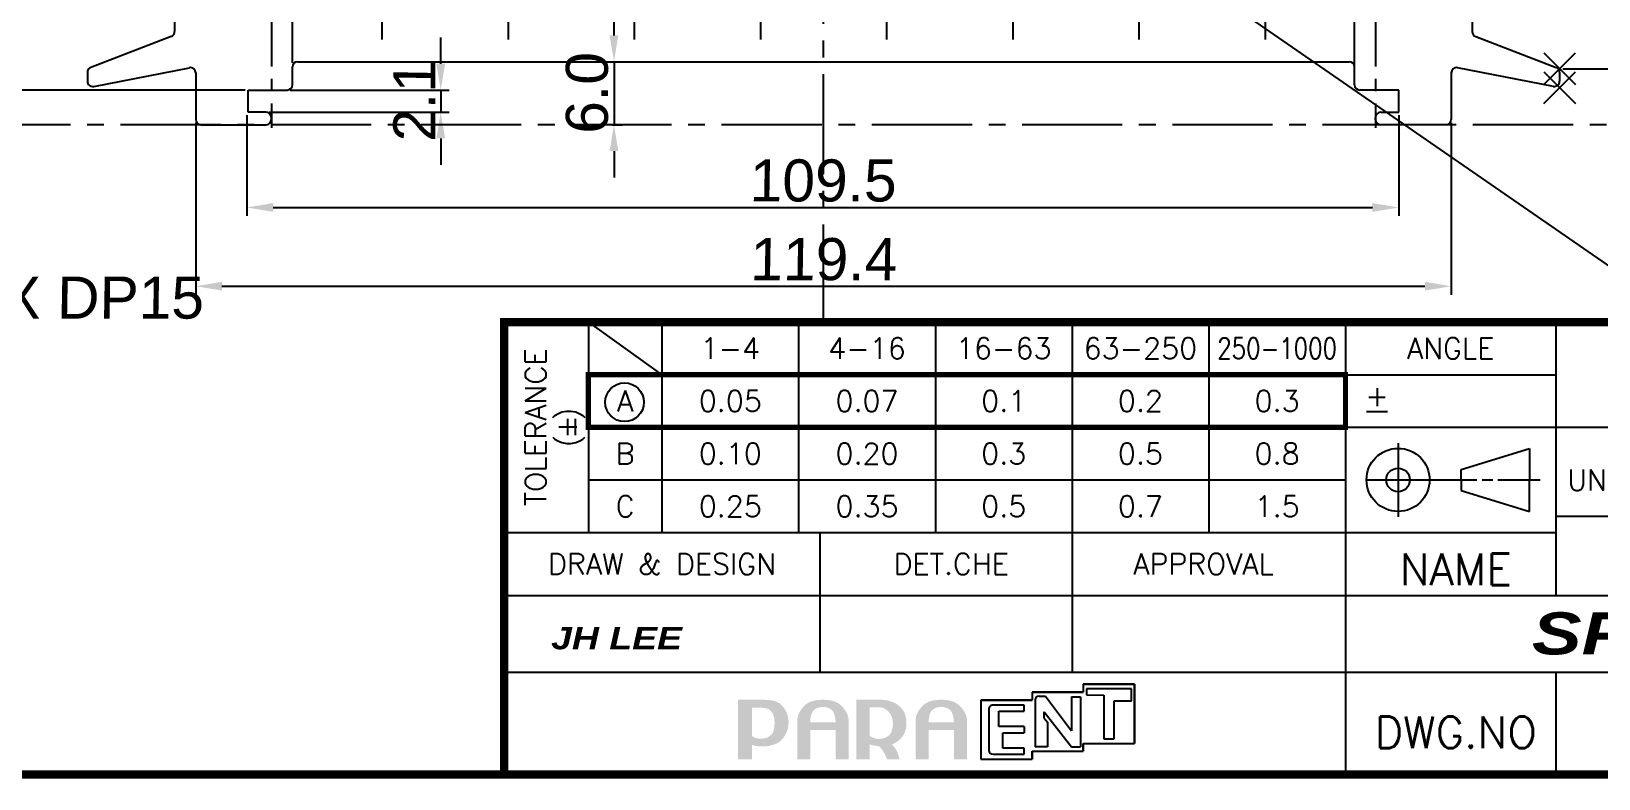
# Model space of a CAD drawing. Extents: x -425 to 6552, y -3049 to 3105.
# Drawn here: x 82.9 to 231.9, y -3027.6 to -2956.6 of the extents above; entities that cross this region are included whole.
import ezdxf
from ezdxf.enums import TextEntityAlignment as Align

# ---------------------------------------------------------------- set-up
doc = ezdxf.new("R2010")
doc.units = 0
doc.header["$PDMODE"] = 3
doc.header["$PDSIZE"] = 1.5
doc.linetypes.add('CENTER', pattern=[17.8, 10.75, -2.35, 2.35, -2.35])
doc.linetypes.add('CENTER2', pattern=[28.575, 19.05, -3.175, 3.175, -3.175])
doc.layers.get('0').update_dxf_attribs({"linetype": 'CONTINUOUS'})
doc.layers.get('DEFPOINTS').update_dxf_attribs({"linetype": 'CONTINUOUS'})
doc.layers.add('3', color=112, linetype='CENTER')
doc.layers.add('DIM', color=1, linetype='CONTINUOUS')
doc.styles.add('N', font='arialbi.ttf', dxfattribs={"width": 0.8, "oblique": 5})
doc.styles.add('OMI-1', font='arial.ttf', dxfattribs={"oblique": 1})
doc.styles.add('SIM', font='simplex')
doc.dimstyles.new('1', dxfattribs={"dimtxt": 4, "dimasz": 2.5, "dimexe": 0.8, "dimexo": 0.3, "dimgap": 0.5, "dimtad": 1, "dimtoh": 1, "dimdec": 1, "dimzin": 0, "dimtxsty": 'OMI-1', "dimcen": 0, "dimclrd": 256, "dimclre": 256, "dimclrt": 256, "dimazin": 3, "dimtfac": 0.8, "dimtdec": 1, "dimtix": 1, "dimtmove": 0, "dimatfit": 3, "dimtolj": 1, "dimtzin": 0})

# ---------------------------------------------------------------- blocks, each defined once
blk = doc.blocks.new('L1')
at = {"const_width": 0.3}
blk.add_lwpolyline([(0, 10), (0, 5), (72, 5), (72, 10), (0, 10)], dxfattribs=at)
blk.add_circle((3.44, 7.38), 1.84)
blk = doc.blocks.new('*D6872')
at = {"layer": 'DEFPOINTS', "color": 0}
for p in [(158.21, -2837.42), (158.21, -2838.62), (158.21, -2963.41)]:
    blk.add_point(p, dxfattribs=at)
at = {"layer": 'DIM'}
blk.add_line((158.21, -2838.32), (158.21, -2829.35), dxfattribs=at)
at = {"layer": 'DIM', "insert": (155.67, -2833.13), "char_height": 4, "attachment_point": 5, "rotation": 90, "style": 'OMI-1'}
blk.add_mtext('\\A1;0.0', dxfattribs=at)
blk = doc.blocks.new('*D6900')
at = {"layer": 'DEFPOINTS', "color": 0}
for p in [(170.13, -2965.46), (264.62, -2965.46), (265.82, -2965.46)]:
    blk.add_point(p, dxfattribs=at)
at = {"layer": 'DIM'}
blk.add_line((264.92, -2965.46), (273.9, -2965.46), dxfattribs=at)
at = {"layer": 'DIM', "insert": (270.11, -2962.92), "char_height": 4, "attachment_point": 5, "style": 'OMI-1'}
blk.add_mtext('\\A1;0.0', dxfattribs=at)
blk = doc.blocks.new('*D6901')
at = {"layer": 'DEFPOINTS', "color": 0}
for p in [(228.21, -2960.13), (265.82, -2960.13), (158.21, -2965.46)]:
    blk.add_point(p, dxfattribs=at)
at = {"layer": 'DIM'}
blk.add_line((228.51, -2960.13), (273.91, -2960.13), dxfattribs=at)
at = {"layer": 'DIM', "insert": (270.12, -2957.58), "char_height": 4, "attachment_point": 5, "style": 'OMI-1'}
blk.add_mtext('\\A1;5.3', dxfattribs=at)
blk = doc.blocks.new('*D6902')
at = {"layer": 'DEFPOINTS', "color": 0}
for p in [(228.21, -2951.83), (265.82, -2951.83), (158.21, -2965.46)]:
    blk.add_point(p, dxfattribs=at)
at = {"layer": 'DIM'}
blk.add_line((228.51, -2951.83), (277.01, -2951.83), dxfattribs=at)
at = {"layer": 'DIM', "insert": (271.67, -2949.28), "char_height": 4, "attachment_point": 5, "style": 'OMI-1'}
blk.add_mtext('\\A1;13.6', dxfattribs=at)
blk = doc.blocks.new('*D6903')
at = {"layer": 'DEFPOINTS', "color": 0}
for p in [(228.21, -2943.53), (265.82, -2943.53), (158.21, -2965.46)]:
    blk.add_point(p, dxfattribs=at)
at = {"layer": 'DIM'}
blk.add_line((228.51, -2943.53), (277.03, -2943.53), dxfattribs=at)
at = {"layer": 'DIM', "insert": (271.67, -2940.99), "char_height": 4, "attachment_point": 5, "style": 'OMI-1'}
blk.add_mtext('\\A1;21.9', dxfattribs=at)
blk = doc.blocks.new('*D6904')
at = {"layer": 'DEFPOINTS', "color": 0}
for p in [(228.21, -2935.23), (265.82, -2935.23), (158.21, -2965.46)]:
    blk.add_point(p, dxfattribs=at)
at = {"layer": 'DIM'}
blk.add_line((228.51, -2935.23), (276.98, -2935.23), dxfattribs=at)
at = {"layer": 'DIM', "insert": (271.65, -2932.68), "char_height": 4, "attachment_point": 5, "style": 'OMI-1'}
blk.add_mtext('\\A1;30.2', dxfattribs=at)
blk = doc.blocks.new('*D6905')
at = {"layer": 'DEFPOINTS', "color": 0}
for p in [(228.21, -2926.93), (265.82, -2926.93), (158.21, -2965.46)]:
    blk.add_point(p, dxfattribs=at)
at = {"layer": 'DIM'}
blk.add_line((228.51, -2926.93), (277.05, -2926.93), dxfattribs=at)
at = {"layer": 'DIM', "insert": (271.69, -2924.38), "char_height": 4, "attachment_point": 5, "style": 'OMI-1'}
blk.add_mtext('\\A1;38.5', dxfattribs=at)
blk = doc.blocks.new('*D6906')
at = {"layer": 'DEFPOINTS', "color": 0}
for p in [(228.21, -2918.63), (265.82, -2918.63), (158.21, -2965.46)]:
    blk.add_point(p, dxfattribs=at)
at = {"layer": 'DIM'}
blk.add_line((228.51, -2918.63), (277.03, -2918.63), dxfattribs=at)
at = {"layer": 'DIM', "insert": (271.67, -2916.09), "char_height": 4, "attachment_point": 5, "style": 'OMI-1'}
blk.add_mtext('\\A1;46.8', dxfattribs=at)
blk = doc.blocks.new('*D6907')
at = {"layer": 'DEFPOINTS', "color": 0}
for p in [(227.89, -2910.2), (265.82, -2910.2), (158.21, -2965.46)]:
    blk.add_point(p, dxfattribs=at)
at = {"layer": 'DIM'}
blk.add_line((228.19, -2910.2), (277.02, -2910.2), dxfattribs=at)
at = {"layer": 'DIM', "insert": (271.67, -2907.66), "char_height": 4, "attachment_point": 5, "style": 'OMI-1'}
blk.add_mtext('\\A1;55.3', dxfattribs=at)
blk = doc.blocks.new('*D6908')
at = {"layer": 'DEFPOINTS', "color": 0}
for p in [(228.21, -2902.03), (265.82, -2902.03), (158.21, -2965.46)]:
    blk.add_point(p, dxfattribs=at)
at = {"layer": 'DIM'}
blk.add_line((228.51, -2902.03), (277, -2902.03), dxfattribs=at)
at = {"layer": 'DIM', "insert": (271.66, -2899.48), "char_height": 4, "attachment_point": 5, "style": 'OMI-1'}
blk.add_mtext('\\A1;63.4', dxfattribs=at)
blk = doc.blocks.new('*D6909')
at = {"layer": 'DEFPOINTS', "color": 0}
for p in [(265.82, -2892.86), (228.21, -2893.73), (158.21, -2965.46)]:
    blk.add_point(p, dxfattribs=at)
at = {"layer": 'DIM'}
for p, q in [((255.82, -2893.73), (260.82, -2892.86)), ((260.82, -2892.86), (277.02, -2892.86)), ((228.51, -2893.73), (255.82, -2893.73))]:
    blk.add_line(p, q, dxfattribs=at)
at = {"layer": 'DIM', "insert": (271.67, -2890.35), "char_height": 4, "attachment_point": 5, "style": 'OMI-1'}
blk.add_mtext('\\A1;71.7', dxfattribs=at)
blk = doc.blocks.new('*D6910')
at = {"layer": 'DEFPOINTS', "color": 0}
for p in [(228.21, -2885.43), (265.82, -2885.43), (158.21, -2965.46)]:
    blk.add_point(p, dxfattribs=at)
at = {"layer": 'DIM'}
blk.add_line((228.51, -2885.43), (277, -2885.43), dxfattribs=at)
at = {"layer": 'DIM', "insert": (271.66, -2882.89), "char_height": 4, "attachment_point": 5, "style": 'OMI-1'}
blk.add_mtext('\\A1;80.0', dxfattribs=at)
blk = doc.blocks.new('*D6913')
at = {"layer": 'DEFPOINTS', "color": 0}
for p in [(227.71, -2861.46), (265.82, -2861.46), (158.21, -2965.46)]:
    blk.add_point(p, dxfattribs=at)
at = {"layer": 'DIM'}
blk.add_line((228.01, -2861.46), (280.11, -2861.46), dxfattribs=at)
at = {"layer": 'DIM', "insert": (273.22, -2858.92), "char_height": 4, "attachment_point": 5, "style": 'OMI-1'}
blk.add_mtext('\\A1;104.0', dxfattribs=at)
blk = doc.blocks.new('*D6914')
at = {"layer": 'DEFPOINTS', "color": 0}
for p in [(265.82, -2854.89), (227.71, -2857.46), (158.21, -2965.46)]:
    blk.add_point(p, dxfattribs=at)
at = {"layer": 'DIM'}
for p, q in [((255.82, -2857.46), (260.82, -2854.89)), ((260.82, -2854.89), (280.11, -2854.89)), ((228.01, -2857.46), (255.82, -2857.46))]:
    blk.add_line(p, q, dxfattribs=at)
at = {"layer": 'DIM', "insert": (273.22, -2852.35), "char_height": 4, "attachment_point": 5, "style": 'OMI-1'}
blk.add_mtext('\\A1;108.0', dxfattribs=at)
blk = doc.blocks.new('*D6915')
at = {"layer": 'DEFPOINTS', "color": 0}
for p in [(164.21, -2838.32), (164.21, -2839.52), (158.21, -2965.46)]:
    blk.add_point(p, dxfattribs=at)
at = {"layer": 'DIM'}
blk.add_line((164.21, -2839.22), (164.21, -2830.25), dxfattribs=at)
at = {"layer": 'DIM', "insert": (161.67, -2834.03), "char_height": 4, "attachment_point": 5, "rotation": 90, "style": 'OMI-1'}
blk.add_mtext('\\A1;6.0', dxfattribs=at)
blk = doc.blocks.new('*D6916')
at = {"layer": 'DEFPOINTS', "color": 0}
for p in [(176.21, -2838.32), (176.21, -2839.52), (158.21, -2965.46)]:
    blk.add_point(p, dxfattribs=at)
at = {"layer": 'DIM'}
blk.add_line((176.21, -2839.22), (176.21, -2827.14), dxfattribs=at)
at = {"layer": 'DIM', "insert": (173.67, -2832.48), "char_height": 4, "attachment_point": 5, "rotation": 90, "style": 'OMI-1'}
blk.add_mtext('\\A1;18.0', dxfattribs=at)
blk = doc.blocks.new('*D6917')
at = {"layer": 'DEFPOINTS', "color": 0}
for p in [(188.21, -2838.32), (188.21, -2839.52), (158.21, -2965.46)]:
    blk.add_point(p, dxfattribs=at)
at = {"layer": 'DIM'}
blk.add_line((188.21, -2839.22), (188.21, -2827.14), dxfattribs=at)
at = {"layer": 'DIM', "insert": (185.67, -2832.48), "char_height": 4, "attachment_point": 5, "rotation": 90, "style": 'OMI-1'}
blk.add_mtext('\\A1;30.0', dxfattribs=at)
blk = doc.blocks.new('*D6918')
at = {"layer": 'DEFPOINTS', "color": 0}
for p in [(200.21, -2838.46), (200.21, -2839.52), (158.21, -2965.46)]:
    blk.add_point(p, dxfattribs=at)
at = {"layer": 'DIM'}
blk.add_line((200.21, -2839.22), (200.21, -2827.28), dxfattribs=at)
at = {"layer": 'DIM', "insert": (197.67, -2832.62), "char_height": 4, "attachment_point": 5, "rotation": 90, "style": 'OMI-1'}
blk.add_mtext('\\A1;42.0', dxfattribs=at)
blk = doc.blocks.new('*D6919')
at = {"layer": 'DEFPOINTS', "color": 0}
for p in [(210.71, -2838.32), (210.71, -2839.52), (158.21, -2965.46)]:
    blk.add_point(p, dxfattribs=at)
at = {"layer": 'DIM'}
blk.add_line((210.71, -2839.22), (210.71, -2827.09), dxfattribs=at)
at = {"layer": 'DIM', "insert": (208.17, -2832.46), "char_height": 4, "attachment_point": 5, "rotation": 90, "style": 'OMI-1'}
blk.add_mtext('\\A1;52.5', dxfattribs=at)
blk = doc.blocks.new('*D6920')
at = {"layer": 'DEFPOINTS', "color": 0}
for p in [(226.21, -2838.32), (226.21, -2855.46), (158.21, -2965.46)]:
    blk.add_point(p, dxfattribs=at)
at = {"layer": 'DIM'}
blk.add_line((226.21, -2855.16), (226.21, -2827.14), dxfattribs=at)
at = {"layer": 'DIM', "insert": (223.67, -2832.48), "char_height": 4, "attachment_point": 5, "rotation": 90, "style": 'OMI-1'}
blk.add_mtext('\\A1;68.0', dxfattribs=at)
blk = doc.blocks.new('*D6921')
at = {"layer": 'DEFPOINTS', "color": 0}
for p in [(152.21, -2838.32), (152.21, -2854.96), (158.21, -2965.46)]:
    blk.add_point(p, dxfattribs=at)
at = {"layer": 'DIM'}
blk.add_line((152.21, -2854.66), (152.21, -2830.25), dxfattribs=at)
at = {"layer": 'DIM', "insert": (149.67, -2834.03), "char_height": 4, "attachment_point": 5, "rotation": 90, "style": 'OMI-1'}
blk.add_mtext('\\A1;6.0', dxfattribs=at)
blk = doc.blocks.new('*D6922')
at = {"layer": 'DEFPOINTS', "color": 0}
for p in [(140.21, -2838.32), (140.21, -2839.52), (158.21, -2965.46)]:
    blk.add_point(p, dxfattribs=at)
at = {"layer": 'DIM'}
blk.add_line((140.21, -2839.22), (140.21, -2827.14), dxfattribs=at)
at = {"layer": 'DIM', "insert": (137.67, -2832.48), "char_height": 4, "attachment_point": 5, "rotation": 90, "style": 'OMI-1'}
blk.add_mtext('\\A1;18.0', dxfattribs=at)
blk = doc.blocks.new('*D6923')
at = {"layer": 'DEFPOINTS', "color": 0}
for p in [(128.21, -2838.32), (128.21, -2839.52), (158.21, -2965.46)]:
    blk.add_point(p, dxfattribs=at)
at = {"layer": 'DIM'}
blk.add_line((128.21, -2839.22), (128.21, -2827.14), dxfattribs=at)
at = {"layer": 'DIM', "insert": (125.67, -2832.48), "char_height": 4, "attachment_point": 5, "rotation": 90, "style": 'OMI-1'}
blk.add_mtext('\\A1;30.0', dxfattribs=at)
blk = doc.blocks.new('*D6924')
at = {"layer": 'DEFPOINTS', "color": 0}
for p in [(116.21, -2838.32), (116.21, -2839.52), (158.21, -2965.46)]:
    blk.add_point(p, dxfattribs=at)
at = {"layer": 'DIM'}
blk.add_line((116.21, -2839.22), (116.21, -2827.14), dxfattribs=at)
at = {"layer": 'DIM', "insert": (113.67, -2832.48), "char_height": 4, "attachment_point": 5, "rotation": 90, "style": 'OMI-1'}
blk.add_mtext('\\A1;42.0', dxfattribs=at)
blk = doc.blocks.new('*D6925')
at = {"layer": 'DEFPOINTS', "color": 0}
for p in [(105.71, -2838.32), (105.71, -2839.52), (158.21, -2965.46)]:
    blk.add_point(p, dxfattribs=at)
at = {"layer": 'DIM'}
blk.add_line((105.71, -2839.22), (105.71, -2827.09), dxfattribs=at)
at = {"layer": 'DIM', "insert": (103.17, -2832.46), "char_height": 4, "attachment_point": 5, "rotation": 90, "style": 'OMI-1'}
blk.add_mtext('\\A1;52.5', dxfattribs=at)
blk = doc.blocks.new('*D6926')
at = {"layer": 'DEFPOINTS', "color": 0}
for p in [(90.21, -2838.32), (90.21, -2855.46), (158.21, -2965.46)]:
    blk.add_point(p, dxfattribs=at)
at = {"layer": 'DIM'}
blk.add_line((90.21, -2855.16), (90.21, -2827.14), dxfattribs=at)
at = {"layer": 'DIM', "insert": (87.67, -2832.48), "char_height": 4, "attachment_point": 5, "rotation": 90, "style": 'OMI-1'}
blk.add_mtext('\\A1;68.0', dxfattribs=at)
blk = doc.blocks.new('*D6933')
at = {"layer": 'DEFPOINTS', "color": 0}
for p in [(96.51, -2838.05), (96.51, -2861.96), (158.21, -2965.46)]:
    blk.add_point(p, dxfattribs=at)
at = {"layer": 'DIM'}
blk.add_line((96.51, -2861.66), (96.51, -2826.86), dxfattribs=at)
at = {"layer": 'DIM', "insert": (93.97, -2832.2), "char_height": 4, "attachment_point": 5, "rotation": 90, "style": 'OMI-1'}
blk.add_mtext('\\A1;61.7', dxfattribs=at)
blk = doc.blocks.new('*D6934')
at = {"layer": 'DEFPOINTS', "color": 0}
for p in [(219.91, -2838.26), (219.91, -2861.96), (158.21, -2965.46)]:
    blk.add_point(p, dxfattribs=at)
at = {"layer": 'DIM'}
blk.add_line((219.91, -2861.66), (219.91, -2827.06), dxfattribs=at)
at = {"layer": 'DIM', "insert": (217.37, -2832.41), "char_height": 4, "attachment_point": 5, "rotation": 90, "style": 'OMI-1'}
blk.add_mtext('\\A1;61.7', dxfattribs=at)
blk = doc.blocks.new('*D6937')
at = {"layer": 'DEFPOINTS', "color": 0}
for p in [(103.38, -2964.26), (212.91, -2964.26), (212.91, -2973.32)]:
    blk.add_point(p, dxfattribs=at)
at = {"layer": 'DIM'}
for p, q in [((103.38, -2964.56), (103.38, -2974.12)), ((212.91, -2964.56), (212.91, -2974.12)), ((105.88, -2973.32), (210.41, -2973.32))]:
    blk.add_line(p, q, dxfattribs=at)
for points in [[(105.88, -2972.9), (105.88, -2973.74), (103.38, -2973.32)], [(210.41, -2973.74), (210.41, -2972.9), (212.91, -2973.32)]]:
    blk.add_solid(points, dxfattribs=at)
at = {"layer": 'DIM', "insert": (158.15, -2970.78), "char_height": 4, "attachment_point": 5, "style": 'OMI-1'}
blk.add_mtext('\\A1;109.5', dxfattribs=at)
blk = doc.blocks.new('*D6938')
at = {"layer": 'DEFPOINTS', "color": 0}
for p in [(98.51, -2964.96), (217.91, -2964.96), (217.91, -2980.81)]:
    blk.add_point(p, dxfattribs=at)
at = {"layer": 'DIM'}
for p, q in [((98.51, -2965.26), (98.51, -2981.61)), ((217.91, -2965.26), (217.91, -2981.61)), ((101.01, -2980.81), (215.41, -2980.81))]:
    blk.add_line(p, q, dxfattribs=at)
for points in [[(101.01, -2980.39), (101.01, -2981.22), (98.51, -2980.81)], [(215.41, -2981.22), (215.41, -2980.39), (217.91, -2980.81)]]:
    blk.add_solid(points, dxfattribs=at)
at = {"layer": 'DIM', "insert": (158.21, -2978.26), "char_height": 4, "attachment_point": 5, "style": 'OMI-1'}
blk.add_mtext('\\A1;119.4', dxfattribs=at)
blk = doc.blocks.new('*D6939')
at = {"layer": 'DEFPOINTS', "color": 0}
for p in [(208.71, -2946.23), (107.72, -2959.87), (208.71, -2960.81)]:
    blk.add_point(p, dxfattribs=at)
at = {"layer": 'DIM'}
for p, q in [((107.72, -2959.57), (107.72, -2945.43)), ((110.22, -2946.23), (206.21, -2946.23)), ((208.71, -2960.51), (208.71, -2945.43))]:
    blk.add_line(p, q, dxfattribs=at)
for points in [[(110.22, -2945.81), (110.22, -2946.65), (107.72, -2946.23)], [(206.21, -2946.65), (206.21, -2945.81), (208.71, -2946.23)]]:
    blk.add_solid(points, dxfattribs=at)
at = {"layer": 'DIM', "insert": (158.22, -2943.69), "char_height": 4, "attachment_point": 5, "style": 'OMI-1'}
blk.add_mtext('\\A1;101.0', dxfattribs=at)
blk = doc.blocks.new('*D6940')
at = {"layer": 'DEFPOINTS', "color": 0}
for p in [(137.84, -2959.46), (137.84, -2965.46), (138.29, -2965.46)]:
    blk.add_point(p, dxfattribs=at)
at = {"layer": 'DIM'}
for p, q in [((138.29, -2956.96), (138.29, -2954.46)), ((138.14, -2959.46), (139.09, -2959.46)), ((138.29, -2959.46), (138.29, -2965.46)), ((138.14, -2965.46), (139.09, -2965.46)), ((138.29, -2967.96), (138.29, -2970.46))]:
    blk.add_line(p, q, dxfattribs=at)
for points in [[(137.87, -2956.96), (138.7, -2956.96), (138.29, -2959.46)], [(138.7, -2967.96), (137.87, -2967.96), (138.29, -2965.46)]]:
    blk.add_solid(points, dxfattribs=at)
at = {"layer": 'DIM', "insert": (135.74, -2962.46), "char_height": 4, "attachment_point": 5, "rotation": 90, "style": 'OMI-1'}
blk.add_mtext('\\A1;6.0', dxfattribs=at)
blk = doc.blocks.new('*D6941')
at = {"layer": 'DEFPOINTS', "color": 0}
for p in [(103.51, -2962.16), (74.03, -2965.46), (81.77, -2965.46)]:
    blk.add_point(p, dxfattribs=at)
at = {"layer": 'DIM'}
for p, q in [((74.03, -2959.66), (74.03, -2957.16)), ((103.21, -2962.16), (73.23, -2962.16)), ((74.03, -2962.16), (74.03, -2965.46)), ((81.47, -2965.46), (73.23, -2965.46)), ((74.03, -2967.96), (74.03, -2970.46))]:
    blk.add_line(p, q, dxfattribs=at)
for points in [[(73.62, -2959.66), (74.45, -2959.66), (74.03, -2962.16)], [(74.45, -2967.96), (73.62, -2967.96), (74.03, -2965.46)]]:
    blk.add_solid(points, dxfattribs=at)
at = {"layer": 'DIM', "insert": (71.49, -2963.81), "char_height": 4, "attachment_point": 5, "rotation": 90, "style": 'OMI-1'}
blk.add_mtext('\\A1;3.3', dxfattribs=at)
blk = doc.blocks.new('*D6942')
at = {"layer": 'DEFPOINTS', "color": 0}
for p in [(107.21, -2962.16), (105.21, -2964.26), (121.81, -2964.26)]:
    blk.add_point(p, dxfattribs=at)
at = {"layer": 'DIM'}
for p, q in [((121.81, -2959.66), (121.81, -2957.16)), ((107.51, -2962.16), (122.61, -2962.16)), ((121.81, -2962.16), (121.81, -2964.26)), ((105.51, -2964.26), (122.61, -2964.26)), ((121.81, -2966.76), (121.81, -2969.26))]:
    blk.add_line(p, q, dxfattribs=at)
for points in [[(121.4, -2959.66), (122.23, -2959.66), (121.81, -2962.16)], [(122.23, -2966.76), (121.4, -2966.76), (121.81, -2964.26)]]:
    blk.add_solid(points, dxfattribs=at)
at = {"layer": 'DIM', "insert": (119.3, -2963.21), "char_height": 4, "attachment_point": 5, "rotation": 90, "style": 'OMI-1'}
blk.add_mtext('\\A1;2.1', dxfattribs=at)

msp = doc.modelspace()

# ---------------------------------------------------------------- hatches: boundary and pattern name
h = msp.add_hatch(color=256)
edge = h.paths.add_edge_path()
edge.add_spline(control_points=[(153.27, -3023.42), (153.06, -3023.66), (152.75, -3023.82), (152.27, -3023.82), (152.15, -3023.82), (151.99, -3023.81), (151.79, -3023.76), (151.58, -3023.71), (151.47, -3023.61), (151.42, -3023.55), (151.42, -3023.48), (151.42, -3021.03), (151.42, -3020.88), (151.55, -3020.88), (152.32, -3020.88), (152.32, -3020.88), (152.77, -3020.88), (153.06, -3021.01), (153.27, -3021.25), (153.49, -3021.5), (153.56, -3021.92), (153.56, -3022.29), (153.56, -3022.67), (153.49, -3023.18), (153.27, -3023.42)], knot_values=[0, 0, 0, 0, 1, 1, 1, 2, 2, 2, 3, 3, 3, 4, 4, 4, 5, 5, 5, 6, 6, 6, 7, 7, 7, 8, 8, 8, 8], degree=3, periodic=0)
edge = h.paths.add_edge_path(flags=16)
edge.add_spline(control_points=[(152.36, -3020.12), (152.36, -3020.12), (150.29, -3020.12), (150.29, -3020.12), (150.29, -3020.12), (150.09, -3020.12), (150.09, -3020.12), (150.09, -3020.12), (150.09, -3025.77), (150.09, -3025.77), (150.09, -3025.77), (151.42, -3025.77), (151.42, -3025.77), (151.42, -3025.77), (151.42, -3024.59), (151.42, -3024.41), (151.55, -3024.45), (151.72, -3024.54), (152.32, -3024.56), (152.96, -3024.58), (153.89, -3024.37), (154.29, -3023.87), (154.69, -3023.39), (154.89, -3022.86), (154.89, -3022.3), (154.89, -3021.64), (154.66, -3021.08), (154.22, -3020.63), (153.77, -3020.19), (153.15, -3020.12), (152.36, -3020.12)], knot_values=[0, 0, 0, 0, 1, 1, 1, 2, 2, 2, 3, 3, 3, 4, 4, 4, 5, 5, 5, 6, 6, 6, 7, 7, 7, 8, 8, 8, 9, 9, 9, 10, 10, 10, 10], degree=3, periodic=0)
h = msp.add_hatch(color=256)
edge = h.paths.add_edge_path()
edge.add_spline(control_points=[(159.36, -3022.26), (159.22, -3022.26), (156.96, -3022.26), (156.95, -3022.26), (156.95, -3022.26), (156.95, -3022.24), (156.95, -3022.24), (156.95, -3021.93), (157.04, -3021.39), (157.23, -3021.17), (157.4, -3020.98), (157.72, -3020.8), (158.14, -3020.8), (158.55, -3020.8), (158.84, -3020.93), (159.04, -3021.14), (159.25, -3021.34), (159.36, -3021.93), (159.36, -3022.24), (159.36, -3022.24), (159.36, -3022.25), (159.36, -3022.26)], knot_values=[0, 0, 0, 0, 1, 1, 1, 2, 2, 2, 3, 3, 3, 4, 4, 4, 5, 5, 5, 6, 6, 6, 7, 7, 7, 7], degree=3, periodic=0)
edge = h.paths.add_edge_path(flags=16)
edge.add_spline(control_points=[(158.14, -3020.12), (157.24, -3020.12), (156.67, -3020.35), (156.28, -3020.81), (155.91, -3021.25), (155.72, -3021.63), (155.72, -3022.16), (155.72, -3022.16), (155.72, -3025.77), (155.72, -3025.77), (155.72, -3025.77), (156.95, -3025.77), (156.95, -3025.77), (156.95, -3025.77), (156.95, -3024.08), (156.95, -3022.98), (156.96, -3022.98), (159.22, -3022.98), (159.36, -3022.98), (159.36, -3023.13), (159.36, -3025.77), (159.36, -3025.77), (159.36, -3025.77), (160.6, -3025.77), (160.6, -3025.77), (160.6, -3025.77), (160.6, -3022.16), (160.6, -3022.16), (160.6, -3021.63), (160.41, -3021.25), (160.03, -3020.81), (159.64, -3020.35), (159.03, -3020.12), (158.14, -3020.12)], knot_values=[0, 0, 0, 0, 1, 1, 1, 2, 2, 2, 3, 3, 3, 4, 4, 4, 5, 5, 5, 6, 6, 6, 7, 7, 7, 8, 8, 8, 9, 9, 9, 10, 10, 10, 11, 11, 11, 11], degree=3, periodic=0)
h = msp.add_hatch(color=256)
edge = h.paths.add_edge_path()
edge.add_spline(control_points=[(164.47, -3023.48), (164.21, -3023.72), (163.89, -3023.84), (163.45, -3023.84), (163.33, -3023.84), (163.18, -3023.82), (163.03, -3023.77), (162.89, -3023.72), (162.63, -3023.58), (162.59, -3023.54), (162.59, -3023.46), (162.59, -3020.99), (162.59, -3020.84), (162.72, -3020.84), (163.57, -3020.84), (163.57, -3020.84), (163.97, -3020.84), (164.2, -3021.05), (164.44, -3021.3), (164.69, -3021.56), (164.81, -3021.97), (164.81, -3022.32), (164.81, -3022.7), (164.73, -3023.24), (164.47, -3023.48)], knot_values=[0, 0, 0, 0, 1, 1, 1, 2, 2, 2, 3, 3, 3, 4, 4, 4, 5, 5, 5, 6, 6, 6, 7, 7, 7, 8, 8, 8, 8], degree=3, periodic=0)
edge = h.paths.add_edge_path(flags=16)
edge.add_spline(control_points=[(163.61, -3020.12), (163.61, -3020.12), (161.54, -3020.12), (161.54, -3020.12), (161.54, -3020.12), (161.34, -3020.12), (161.34, -3020.12), (161.34, -3020.12), (161.34, -3025.77), (161.34, -3025.77), (161.34, -3025.77), (162.59, -3025.77), (162.59, -3025.77), (162.59, -3025.77), (162.59, -3024.54), (162.59, -3024.36), (162.73, -3024.41), (162.86, -3024.44), (162.98, -3024.46), (162.98, -3024.46), (163.37, -3024.51), (163.47, -3024.53), (163.67, -3024.67), (163.84, -3024.95), (163.97, -3025.14), (164.1, -3025.34), (164.25, -3025.77), (164.25, -3025.77), (164.25, -3025.77), (165.44, -3025.77), (165.44, -3025.77), (165.44, -3025.77), (165.28, -3025.11), (165.11, -3024.85), (165.01, -3024.69), (164.87, -3024.54), (164.69, -3024.38), (165.06, -3024.22), (165.41, -3024), (165.65, -3023.71), (165.97, -3023.32), (166.1, -3022.86), (166.1, -3022.33), (166.1, -3021.62), (165.91, -3021.19), (165.45, -3020.76), (164.99, -3020.34), (164.38, -3020.12), (163.61, -3020.12)], knot_values=[0, 0, 0, 0, 1, 1, 1, 2, 2, 2, 3, 3, 3, 4, 4, 4, 5, 5, 5, 6, 6, 6, 7, 7, 7, 8, 8, 8, 9, 9, 9, 10, 10, 10, 11, 11, 11, 12, 12, 12, 13, 13, 13, 14, 14, 14, 15, 15, 15, 16, 16, 16, 16], degree=3, periodic=0)
h = msp.add_hatch(color=256)
edge = h.paths.add_edge_path()
edge.add_spline(control_points=[(170.61, -3022.26), (170.47, -3022.26), (168.21, -3022.26), (168.2, -3022.26), (168.2, -3022.26), (168.2, -3022.24), (168.2, -3022.24), (168.2, -3021.93), (168.29, -3021.39), (168.48, -3021.17), (168.65, -3020.98), (168.97, -3020.8), (169.39, -3020.8), (169.8, -3020.8), (170.09, -3020.93), (170.29, -3021.14), (170.5, -3021.34), (170.61, -3021.93), (170.61, -3022.24), (170.61, -3022.24), (170.61, -3022.25), (170.61, -3022.26)], knot_values=[0, 0, 0, 0, 1, 1, 1, 2, 2, 2, 3, 3, 3, 4, 4, 4, 5, 5, 5, 6, 6, 6, 7, 7, 7, 7], degree=3, periodic=0)
edge = h.paths.add_edge_path(flags=16)
edge.add_spline(control_points=[(169.39, -3020.12), (168.49, -3020.12), (167.92, -3020.35), (167.53, -3020.81), (167.16, -3021.25), (166.97, -3021.63), (166.97, -3022.16), (166.97, -3022.16), (166.97, -3025.77), (166.97, -3025.77), (166.97, -3025.77), (168.2, -3025.77), (168.2, -3025.77), (168.2, -3025.77), (168.2, -3024.08), (168.2, -3022.98), (168.21, -3022.98), (170.47, -3022.98), (170.61, -3022.98), (170.61, -3023.13), (170.61, -3025.77), (170.61, -3025.77), (170.61, -3025.77), (171.85, -3025.77), (171.85, -3025.77), (171.85, -3025.77), (171.85, -3022.16), (171.85, -3022.16), (171.85, -3021.63), (171.66, -3021.25), (171.28, -3020.81), (170.89, -3020.35), (170.28, -3020.12), (169.39, -3020.12)], knot_values=[0, 0, 0, 0, 1, 1, 1, 2, 2, 2, 3, 3, 3, 4, 4, 4, 5, 5, 5, 6, 6, 6, 7, 7, 7, 8, 8, 8, 9, 9, 9, 10, 10, 10, 11, 11, 11, 11], degree=3, periodic=0)

# ---------------------------------------------------------------- linework, layer by layer
at = {"color": 7, "linetype": 'CONTINUOUS'}
for p, q in [((96.51, -2952.62), (96.51, -2956.6)), ((219.91, -2952.62), (219.91, -2956.6)), ((96.19, -2957.06), (88.53, -2960)), ((220.23, -2957.06), (227.89, -2960)), ((107.71, -2961.66), (107.71, -2959.96)), ((108.21, -2959.46), (208.21, -2959.46)), ((208.71, -2961.66), (208.71, -2959.96)), ((88.21, -2960.47), (88.21, -2961.32)), ((88.81, -2961.81), (97.92, -2960.04)), ((98.51, -2960.53), (98.51, -2964.96)), ((217.91, -2960.53), (217.91, -2964.96)), ((227.62, -2961.81), (218.51, -2960.04)), ((228.21, -2960.47), (228.21, -2961.32)), ((103.51, -2962.16), (107.21, -2962.16)), ((103.51, -2964.26), (103.51, -2962.16)), ((212.91, -2962.16), (209.21, -2962.16)), ((212.91, -2964.26), (212.91, -2962.16)), ((105.21, -2964.26), (103.51, -2964.26)), ((211.21, -2964.26), (212.91, -2964.26)), ((99.01, -2965.46), (105.21, -2965.46)), ((105.71, -2964.96), (105.71, -2964.76)), ((210.71, -2964.96), (210.71, -2964.76)), ((217.41, -2965.46), (211.21, -2965.46))]:
    msp.add_line(p, q, dxfattribs=at)
for p, q in [((135.85, -2984.22), (142.85, -2989.22)), ((135.85, -2984.22), (135.85, -3004.22)), ((142.85, -2984.22), (142.85, -3004.22)), ((155.85, -2984.22), (155.85, -3004.22)), ((168.85, -2984.22), (168.85, -3004.22)), ((181.85, -2984.22), (181.85, -3017.5)), ((194.85, -2984.22), (194.85, -3004.22)), ((207.85, -2984.22), (207.85, -3027.22)), ((227.85, -2984.22), (227.85, -3010.22)), ((135.85, -2989.22), (227.85, -2989.22)), ((209.85, -2992.72), (211.85, -2992.72)), ((135.85, -2994.22), (302.85, -2994.22)), ((212.85, -2995.72), (212.85, -3002.72)), ((218.85, -2998.22), (225.35, -2996.22)), ((225.35, -2996.22), (225.35, -2999.22)), ((218.85, -2999.22), (218.85, -2998.22)), ((135.85, -2999.22), (207.85, -2999.22)), ((209.85, -2999.22), (220.35, -2999.22)), ((218.85, -2999.22), (218.85, -3000.22)), ((218.85, -3000.22), (225.35, -3002.22)), ((220.85, -2999.22), (221.85, -2999.22)), ((222.35, -2999.22), (226.35, -2999.22)), ((225.35, -3002.22), (225.35, -2999.22)), ((227.85, -3002.66), (302.85, -3002.66)), ((127.85, -3004.22), (227.85, -3004.22)), ((157.85, -3004.22), (157.85, -3017.5)), ((127.85, -3010.22), (207.85, -3010.22)), ((207.85, -3010.22), (302.85, -3010.22)), ((127.85, -3017.5), (302.85, -3017.5)), ((227.85, -3017.5), (227.85, -3027.22)), ((182.92, -3019.4), (178.05, -3019.4)), ((178.05, -3019.4), (178.05, -3020.15)), ((187.8, -3018.65), (182.92, -3018.65)), ((182.92, -3018.65), (182.92, -3019.4)), ((183.23, -3019.07), (183.22, -3019.66)), ((187.5, -3019.07), (183.23, -3019.07)), ((187.5, -3020.22), (187.5, -3019.07)), ((187.8, -3024.27), (187.8, -3018.65)), ((178.05, -3020.15), (173.17, -3020.15)), ((173.17, -3020.15), (173.17, -3025.77)), ((173.93, -3021.02), (173.94, -3024.9)), ((177.28, -3020.62), (174.33, -3020.62)), ((177.28, -3021.21), (177.28, -3020.62)), ((178.33, -3020.17), (178.33, -3024.58)), ((178.73, -3019.77), (179.31, -3019.77)), ((179.31, -3019.77), (181.8, -3023.08)), ((181.79, -3019.84), (182.64, -3019.84)), ((181.79, -3019.84), (181.8, -3023.08)), ((182.64, -3019.84), (182.64, -3024.58)), ((183.22, -3019.66), (184.86, -3019.67)), ((184.86, -3019.67), (184.87, -3023.85)), ((185.85, -3023.85), (185.86, -3020.22)), ((185.86, -3020.22), (187.5, -3020.22)), ((174.88, -3022.67), (174.88, -3021.21)), ((174.88, -3021.21), (177.28, -3021.21)), ((179.19, -3021.26), (181.78, -3024.59)), ((179.19, -3021.87), (179.19, -3021.26)), ((179.19, -3021.87), (179.5, -3022.25)), ((179.5, -3022.25), (179.51, -3024.58)), ((177.29, -3022.67), (174.88, -3022.67)), ((175.28, -3024.71), (175.28, -3023.26)), ((175.28, -3023.26), (177.29, -3023.26)), ((177.29, -3022.67), (177.29, -3023.26)), ((184.87, -3023.85), (185.85, -3023.85)), ((174.34, -3025.3), (177.28, -3025.3)), ((177.28, -3024.71), (175.28, -3024.71)), ((177.28, -3025.3), (177.28, -3024.71)), ((178.05, -3025.77), (178.05, -3025.02)), ((178.05, -3025.02), (182.92, -3025.02)), ((179.51, -3024.58), (178.33, -3024.58)), ((181.78, -3024.59), (182.64, -3024.58)), ((182.92, -3025.02), (182.92, -3024.27)), ((182.92, -3024.27), (187.8, -3024.27)), ((173.17, -3025.77), (178.05, -3025.77))]:
    msp.add_line(p, q)
at = {"color": 3}
for p, q in [((178.05, -3019.4), (178.05, -3020.15)), ((178.05, -3019.4), (182.92, -3019.4)), ((182.92, -3018.65), (182.92, -3019.4)), ((182.92, -3018.65), (187.8, -3018.65)), ((187.8, -3018.65), (187.8, -3024.27)), ((173.17, -3020.15), (173.17, -3025.77)), ((173.17, -3020.15), (178.05, -3020.15)), ((178.05, -3025.02), (178.05, -3025.77)), ((178.05, -3025.02), (182.92, -3025.02)), ((182.92, -3024.27), (182.92, -3025.02)), ((182.92, -3024.27), (187.8, -3024.27)), ((173.17, -3025.77), (178.05, -3025.77))]:
    msp.add_line(p, q, dxfattribs=at)
at = {"const_width": 0.8}
msp.add_lwpolyline([(302.85, -2647.22), (-247.15, -2647.22), (-247.15, -3027.22), (302.85, -3027.22)], close=True, dxfattribs=at)
for points, const_width in [([(302.85, -2984.22), (127.85, -2984.22), (127.85, -3027.22)], 0.8), ([(135.85, -2989.22), (135.85, -2994.22), (207.85, -2994.22), (207.85, -2989.22), (135.85, -2989.22)], 0.5)]:
    msp.add_lwpolyline(points, dxfattribs=dict(const_width=const_width))
for radius in [3, 1.12]:
    msp.add_circle((212.85, -2999.22), radius)
at = {"color": 7, "linetype": 'CONTINUOUS'}
for centre, start, end in [((96.01, -2956.6), 291, 0), ((220.41, -2956.6), 180, 249), ((108.21, -2959.96), 90, 180), ((208.21, -2959.96), 0, 90), ((88.71, -2960.47), 111, 180), ((88.71, -2961.32), 180, 281), ((98.01, -2960.53), 0, 101), ((218.41, -2960.53), 79, 180), ((227.71, -2961.32), 259, 0), ((227.71, -2960.47), 0, 69), ((107.21, -2961.66), 270, 0), ((209.21, -2961.66), 180, 270), ((105.21, -2964.76), 0, 90), ((211.21, -2964.76), 90, 180), ((99.01, -2964.96), 180, 270), ((105.21, -2964.96), 270, 0), ((211.21, -2964.96), 180, 270), ((217.41, -2964.96), 270, 0)]:
    msp.add_arc(centre, 0.5, start, end, dxfattribs=at)
for centre, start, end in [((174.33, -3021.02), 89.9532, 180.0946), ((178.73, -3020.17), 90.2374, 180), ((174.34, -3024.9), 180.0946, 270.0249)]:
    msp.add_arc(centre, 0.4, start, end)
at = {"layer": '3', "linetype": 'CENTER2', "ltscale": 0.5}
for p, q in [((158.21, -2984.45), (158.21, -2824.5)), ((272.35, -2965.46), (-201.2, -2965.46))]:
    msp.add_line(p, q, dxfattribs=at)
at = {"layer": '3', "linetype": 'CENTER', "ltscale": 0.5}
for p, q in [((116.21, -2838.46), (116.21, -2957.35)), ((128.21, -2838.46), (128.21, -2957.35)), ((140.21, -2838.46), (140.21, -2957.35)), ((152.21, -2838.46), (152.21, -2957.35)), ((164.21, -2838.46), (164.21, -2957.35)), ((176.21, -2838.46), (176.21, -2957.35)), ((188.21, -2838.46), (188.21, -2957.35)), ((200.21, -2838.46), (200.21, -2957.35)), ((105.71, -2945.63), (105.71, -2965.76)), ((210.71, -2945.63), (210.71, -2965.76))]:
    msp.add_line(p, q, dxfattribs=at)
for p in [(228.21, -2960.13), (228.21, -2961.93)]:
    msp.add_point(p, dxfattribs=at)
at = {"layer": 'DIM'}
msp.add_line((-247.15, -2647.22), (302.85, -3027.22), dxfattribs=at)

# ---------------------------------------------------------------- block references
msp.add_blockref('L1', (135.85, -2999.22))

# ---------------------------------------------------------------- texts
at = {"style": 'SIM'}
for s, height, p in [('1-4', 2, (149.35, -2986.72)), ('4-16', 2, (162.35, -2986.72)), ('16-63', 2, (175.35, -2986.72)), ('63-250', 2, (188.35, -2986.72)), ('ANGLE', 2, (217.85, -2986.72)), ('A', 2, (139.35, -2991.72)), ('0.05', 2, (149.35, -2991.72)), ('0.07', 2, (162.35, -2991.72)), ('0.1', 2, (175.35, -2991.72)), ('0.2', 2, (188.35, -2991.72)), ('0.3', 2, (201.35, -2991.72)), ('B', 2, (139.35, -2996.72)), ('0.10', 2, (149.35, -2996.72)), ('0.20', 2, (162.35, -2996.72)), ('0.3', 2, (175.35, -2996.72)), ('0.5', 2, (188.35, -2996.72)), ('0.8', 2, (201.35, -2996.72)), ('UNIT', 2, (231.85, -2999.22)), ('C', 2, (139.35, -3001.72)), ('0.25', 2, (149.35, -3001.72)), ('0.35', 2, (162.35, -3001.72)), ('0.5', 2, (175.35, -3001.72)), ('0.7', 2, (188.35, -3001.72)), ('1.5', 2, (201.35, -3001.72)), ('DRAW & DESIGN', 2, (142.85, -3007.22)), ('DET.CHE', 2, (170.35, -3007.22)), ('APPROVAL', 2, (194.35, -3007.22)), ('NAME', 3, (218.35, -3007.72)), ('DWG.NO', 3, (218.35, -3023.22))]:
    msp.add_text(s, height=height, dxfattribs=at).set_placement(p, align=Align.MIDDLE)
at = {"style": 'SIM', "width": 0.8}
msp.add_text('250-1000', height=2, dxfattribs=at).set_placement((201.35, -2986.72), align=Align.MIDDLE)
at = {"style": 'SIM'}
for s, p in [('TOLERANCE', (131.85, -2994.22)), ('( )', (134.85, -2994.22)), ('-', (135.48, -2994.19))]:
    msp.add_text(s, height=2, rotation=90, dxfattribs=at).set_placement(p, align=Align.CENTER)
msp.add_text('+', height=2, dxfattribs=at).set_placement((210.85, -2992.22), align=Align.CENTER)
msp.add_text('+', height=2, rotation=90, dxfattribs=at).set_placement((133.75, -2994.19), align=Align.MIDDLE)
at = {"style": 'N', "width": 1.267671}
msp.add_text('SPII-250A,320A', height=4, dxfattribs=at).set_placement((225.58, -3015.81), (277.16, -3015.81), align=Align.FIT)
at = {"style": 'N', "width": 1.2}
msp.add_text('JH LEE', height=2.121, dxfattribs=at).set_placement((132.31, -3015.32))
at = {"layer": 'DIM', "insert": (53.32, -2979.89), "char_height": 4, "attachment_point": 1, "style": 'OMI-1'}
msp.add_mtext('2-TAP M4 X DP15', dxfattribs=at)

# ---------------------------------------------------------------- dimensions: what is measured, and where the dimension line sits
at = {"layer": 'DIM'}
for feature_location, offset, dtype, origin, picture, middle in [((90.21, -2855.46), (0, 17.14), 1, (158.21, -2965.46), '*D6926', (87.67, -2832.48)), ((96.51, -2861.96), (0, 23.91), 1, (158.21, -2965.46), '*D6933', (93.97, -2832.2)), ((105.71, -2839.52), (0, 1.2), 1, (158.21, -2965.46), '*D6925', (103.17, -2832.46)), ((116.21, -2839.52), (0, 1.2), 1, (158.21, -2965.46), '*D6924', (113.67, -2832.48)), ((128.21, -2839.52), (0, 1.2), 1, (158.21, -2965.46), '*D6923', (125.67, -2832.48)), ((140.21, -2839.52), (0, 1.2), 1, (158.21, -2965.46), '*D6922', (137.67, -2832.48)), ((219.91, -2861.96), (0, 23.7), 1, (158.21, -2965.46), '*D6934', (217.37, -2832.41)), ((210.71, -2839.52), (0, 1.2), 1, (158.21, -2965.46), '*D6919', (208.17, -2832.46)), ((176.21, -2839.52), (0, 1.2), 1, (158.21, -2965.46), '*D6916', (173.67, -2832.48)), ((188.21, -2839.52), (0, 1.2), 1, (158.21, -2965.46), '*D6917', (185.67, -2832.48)), ((226.21, -2855.46), (0, 17.14), 1, (158.21, -2965.46), '*D6920', (223.67, -2832.48)), ((200.21, -2839.52), (0, 1.05), 1, (158.21, -2965.46), '*D6918', (197.67, -2832.62)), ((152.21, -2854.96), (0, 16.64), 1, (158.21, -2965.46), '*D6921', (149.67, -2834.03)), ((158.21333461, -2838.6181154), (0, 1.2), 1, (158.21333461, -2963.41362861), '*D6872', (155.67104266, -2833.132126)), ((164.21, -2839.52), (0, 1.2), 1, (158.21, -2965.46), '*D6915', (161.67, -2834.03)), ((227.71, -2857.46), (38.11, 2.57), 0, (158.21, -2965.46), '*D6914', (273.22, -2852.35)), ((227.71, -2861.46), (38.11, 0), 0, (158.21, -2965.46), '*D6913', (273.22, -2858.92)), ((228.21, -2885.43), (37.61, 0), 0, (158.21, -2965.46), '*D6910', (271.66, -2882.89)), ((228.21, -2893.73), (37.61, 0.87), 0, (158.21, -2965.46), '*D6909', (271.67, -2890.35)), ((228.21, -2902.03), (37.61, 0), 0, (158.21, -2965.46), '*D6908', (271.66, -2899.48)), ((227.89, -2910.2), (37.93, 0), 0, (158.21, -2965.46), '*D6907', (271.67, -2907.66)), ((228.21, -2918.63), (37.61, 0), 0, (158.21, -2965.46), '*D6906', (271.67, -2916.09)), ((228.21, -2926.93), (37.61, 0), 0, (158.21, -2965.46), '*D6905', (271.69, -2924.38)), ((228.21, -2935.23), (37.61, 0), 0, (158.21, -2965.46), '*D6904', (271.65, -2932.68)), ((228.21, -2943.53), (37.61, 0), 0, (158.21, -2965.46), '*D6903', (271.67, -2940.99)), ((228.21, -2951.83), (37.61, 0), 0, (158.21, -2965.46), '*D6902', (271.67, -2949.28)), ((228.21, -2960.13), (37.61, 0), 0, (158.21, -2965.46), '*D6901', (270.12, -2957.58)), ((264.62395214, -2965.45889163), (1.2, 0), 0, (170.13248724, -2965.45889163), '*D6900', (270.10994154, -2962.91659968))]:
    dim = msp.add_ordinate_dim(feature_location=feature_location, offset=offset, dtype=dtype, origin=origin, dimstyle='1', dxfattribs=at)
    dim.commit()
    dim.dimension.update_dxf_attribs({"geometry": picture, "text_midpoint": middle})
for base, p1, p2, picture, middle in [((208.71, -2946.23), (107.72, -2959.87), (208.71, -2960.81), '*D6939', (158.22, -2943.69)), ((212.91, -2973.32), (103.38, -2964.26), (212.91, -2964.26), '*D6937', (158.15, -2970.78)), ((217.91, -2980.81), (98.51, -2964.96), (217.91, -2964.96), '*D6938', (158.21, -2978.26))]:
    dim = msp.add_linear_dim(base=base, p1=p1, p2=p2, dimstyle='1', dxfattribs=at)
    dim.commit()
    dim.dimension.update_dxf_attribs({"geometry": picture, "text_midpoint": middle})
for base, p1, p2, picture, middle in [((138.29, -2965.46), (137.84, -2959.46), (137.84, -2965.46), '*D6940', (135.74, -2962.46)), ((74.03, -2965.46), (103.51, -2962.16), (81.77, -2965.46), '*D6941', (71.49, -2963.81)), ((121.81, -2964.26), (107.21, -2962.16), (105.21, -2964.26), '*D6942', (119.3, -2963.21))]:
    dim = msp.add_linear_dim(base=base, p1=p1, p2=p2, angle=90, dimstyle='1', dxfattribs=at)
    dim.commit()
    dim.dimension.update_dxf_attribs({"geometry": picture, "text_midpoint": middle})

doc.saveas('drawing.dxf')
